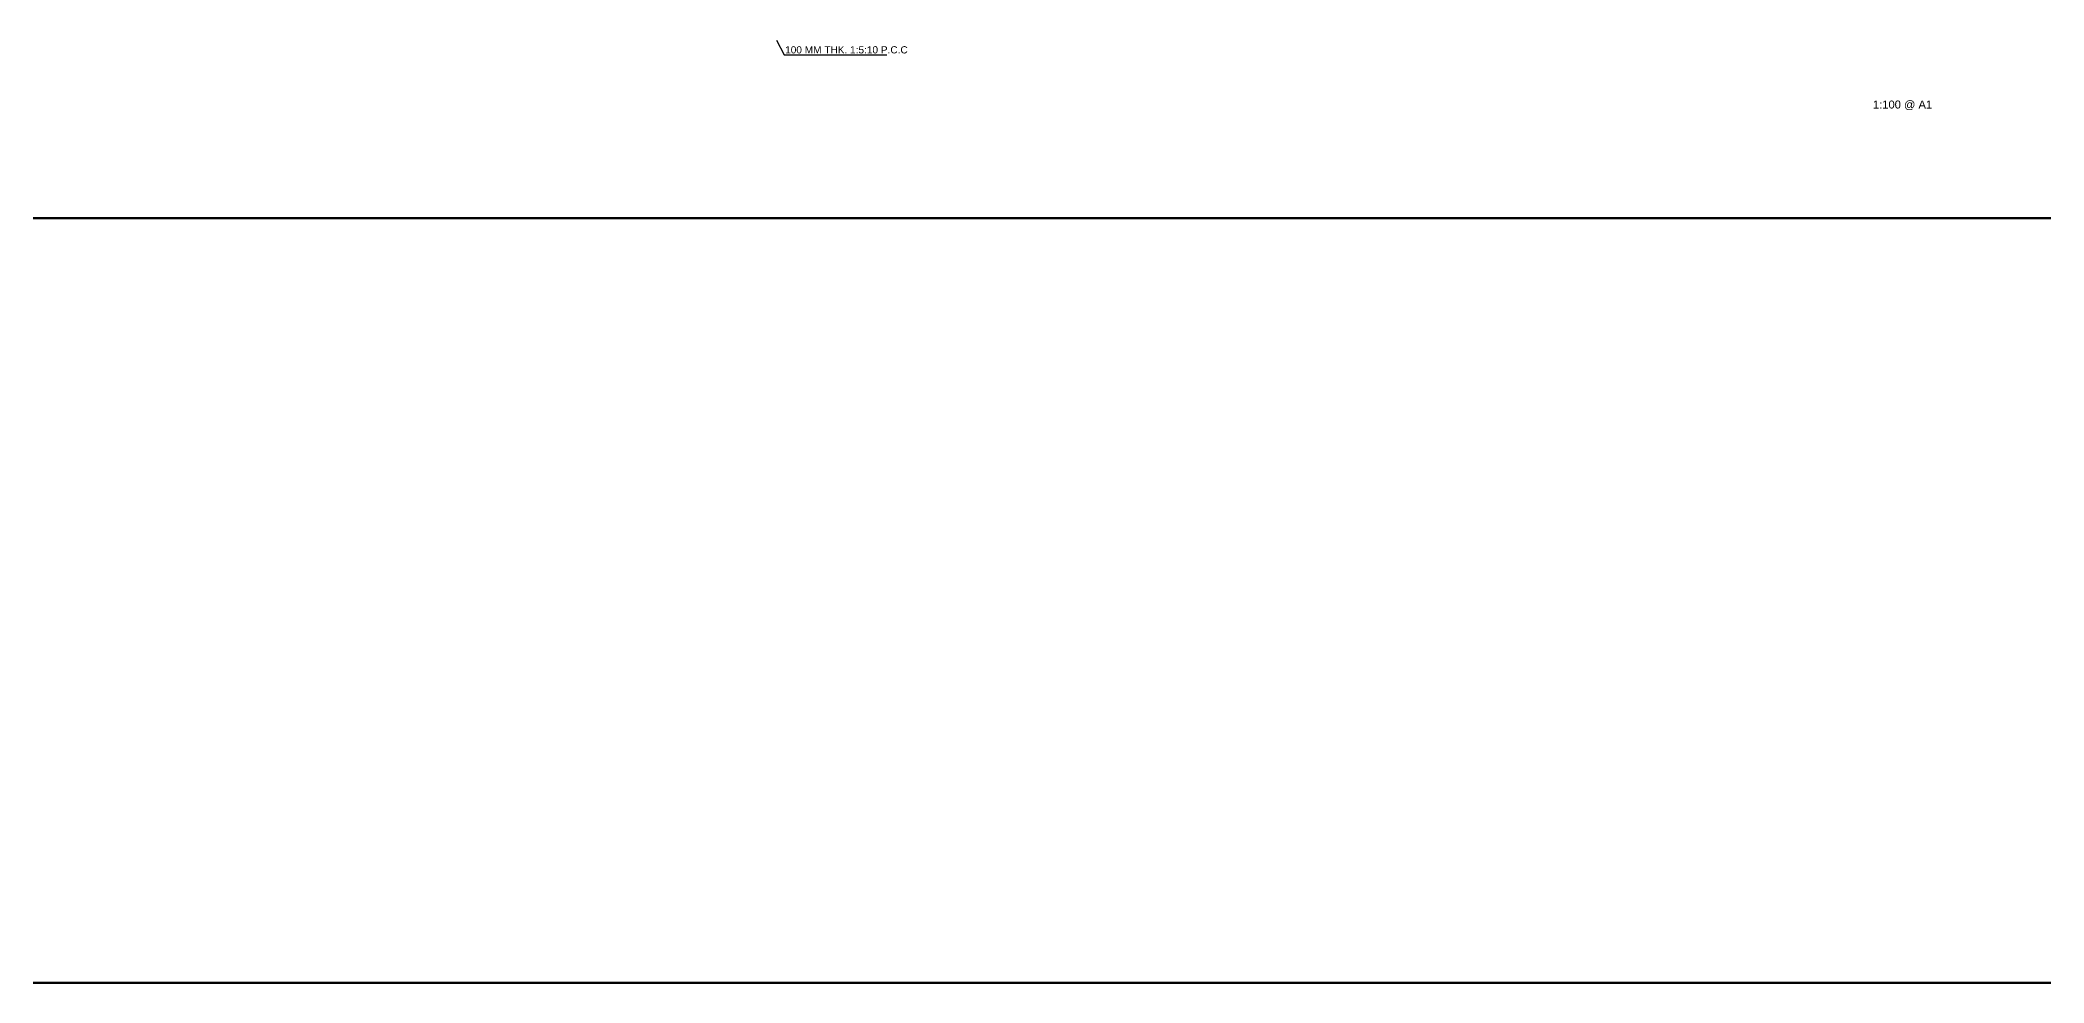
# Model space of a CAD drawing. Header units: inches. Extents: x 0 to 429, y 0 to 146.
# Drawn here: x 306.9 to 376.4, y 0 to 32.7 of the extents above; entities that cross this region are included whole.
import ezdxf

# ---------------------------------------------------------------- set-up
doc = ezdxf.new("R2010")
doc.units = ezdxf.units.IN
doc.header["$MEASUREMENT"] = 0
doc.layers.add('FLOOR-GROUND', color=7, linetype='Continuous', lineweight=50)
doc.styles.add('BIG', font='arial.ttf')
doc.styles.add('Xr-4BHK-A-B-Sect-Sub$0$Xr-Typical Sections dwg$0$SECTION X-X$0$Standard', font='arial.ttf')

msp = doc.modelspace()

# ---------------------------------------------------------------- linework, layer by layer
msp.add_lwpolyline([(302.495, 80.205), (378.636, 80.205), (378.636, 26.509), (302.495, 26.509)], close=True)
msp.add_lwpolyline([(332.43, 32.674), (332.702, 32.165), (336.256, 32.165)])
at = {"layer": 'FLOOR-GROUND', "color": 61}
msp.add_lwpolyline([(0, 145.544), (429.131, 145.544), (429.131, 0), (0, 0)], close=True, dxfattribs=at)
at = {"layer": 'FLOOR-GROUND', "color": 141}
msp.add_lwpolyline([(302.495, 80.205), (378.636, 80.205), (378.636, 26.509), (302.495, 26.509)], close=True, dxfattribs=at)

# ---------------------------------------------------------------- texts
at = {"lineweight": 5, "style": 'Xr-4BHK-A-B-Sect-Sub$0$Xr-Typical Sections dwg$0$SECTION X-X$0$Standard'}
msp.add_text('100 MM THK. 1:5:10 P.C.C', height=0.25, dxfattribs=at).set_placement((332.73, 32.215))
at = {"style": 'BIG'}
msp.add_text('1:100 @ A1', height=0.2774, dxfattribs=at).set_placement((370.445, 30.305))

doc.saveas('drawing.dxf')
